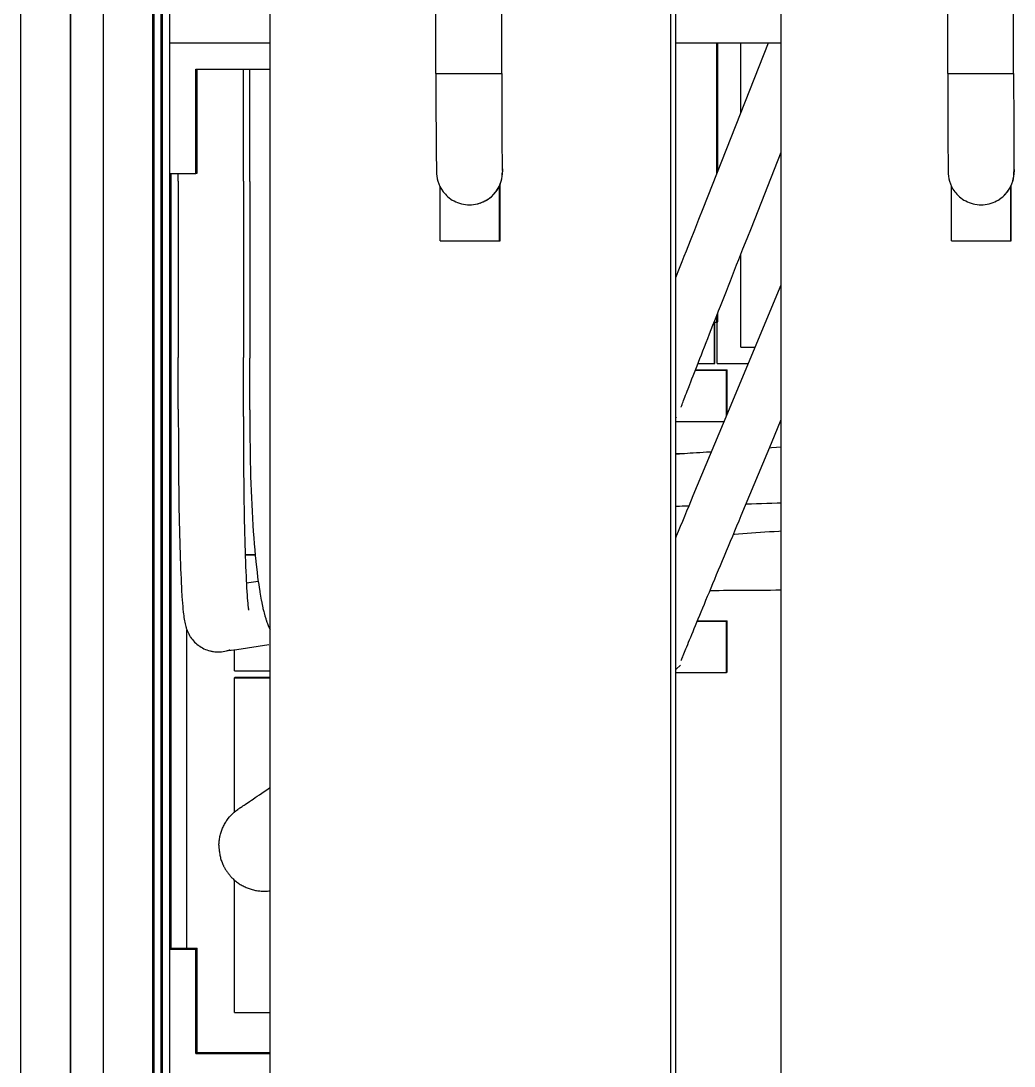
# Model space of a CAD drawing. Header units: millimetres. Extents: x -242 to 242, y -257 to 254.
# Drawn here: x -218.4 to -65.6, y -170.3 to -9.6 of the extents above; entities that cross this region are included whole.
import ezdxf

# ---------------------------------------------------------------- set-up
doc = ezdxf.new("R2010")
doc.units = ezdxf.units.MM
doc.layers.add('VISIBLE', color=7, linetype='Continuous')

msp = doc.modelspace()

# ---------------------------------------------------------------- linework, layer by layer
at = {"layer": 'VISIBLE'}
for p, q in [((-218.37, -241.23), (-218.37, 241.23)), ((-198.06, -241.23), (-198.06, 241.23)), ((-210.76, -239.7), (-210.76, 239.7)), ((-205.68, -239.7), (-205.68, 239.7)), ((-210.69, -233.54), (-210.69, 233.54)), ((-197.98, -233.52), (-197.98, 233.52)), ((-197.93, -233.52), (-197.93, 233.52)), ((-197.86, -233.37), (-197.86, 233.37)), ((-196.82, -232.14), (-196.82, 122.14)), ((-196.74, -232.05), (-196.74, 122.08)), ((-196.69, -232), (-196.69, 122.05)), ((-196.62, -231.91), (-196.62, 122)), ((-180.04, -186.91), (-180.04, 121.24)), ((-118.41, -186.91), (-118.41, 121.24)), ((-101.44, -186.91), (-101.44, 121.24)), ((-117.67, -192.77), (-117.67, 120.48)), ((-195.48, -230.86), (-195.48, 31.1)), ((-154.55, -17.71), (-154.55, 27.83)), ((-144.43, -17.71), (-144.43, 27.83)), ((-75.81, -17.71), (-75.81, 27.83)), ((-65.69, -17.71), (-65.69, 27.83)), ((-195.48, -13.03), (-180.04, -13.03)), ((-117.67, -13.03), (-101.44, -13.03)), ((-113.45, -38.48), (-103.4, -13.03)), ((-111.36, -33.19), (-111.36, -13.03)), ((-111.19, -32.76), (-111.19, -13.03)), ((-107.65, -23.8), (-107.65, -13.03)), ((-191.47, -33.08), (-191.47, -17.04)), ((-191.47, -17.04), (-180.04, -17.04)), ((-191.28, -33.05), (-191.28, -17.04)), ((-184.16, -34.29), (-184.16, -17.04)), ((-183.16, -34.34), (-183.16, -17.04)), ((-154.55, -17.71), (-154.55, -18.44)), ((-154.55, -17.71), (-154.54, -17.71)), ((-154.55, -18.44), (-154.55, -19.18)), ((-154.55, -19.18), (-154.55, -19.91)), ((-154.54, -17.71), (-154.51, -17.71)), ((-154.51, -17.71), (-154.45, -17.71)), ((-154.45, -17.71), (-154.36, -17.71)), ((-154.36, -17.71), (-154.23, -17.71)), ((-154.23, -17.71), (-154.06, -17.71)), ((-154.06, -17.71), (-153.84, -17.71)), ((-153.84, -17.71), (-153.56, -17.71)), ((-153.56, -17.71), (-153.23, -17.72)), ((-153.23, -17.72), (-152.85, -17.72)), ((-152.85, -17.72), (-152.4, -17.72)), ((-152.4, -17.72), (-151.91, -17.72)), ((-151.91, -17.72), (-151.36, -17.72)), ((-151.36, -17.72), (-150.77, -17.72)), ((-150.77, -17.72), (-150.16, -17.72)), ((-150.16, -17.72), (-149.53, -17.72)), ((-149.53, -17.72), (-148.9, -17.72)), ((-148.9, -17.72), (-148.28, -17.72)), ((-148.28, -17.72), (-147.69, -17.72)), ((-147.69, -17.72), (-147.14, -17.72)), ((-147.14, -17.72), (-146.64, -17.72)), ((-146.64, -17.72), (-146.19, -17.72)), ((-146.19, -17.72), (-145.8, -17.72)), ((-145.8, -17.72), (-145.46, -17.71)), ((-145.46, -17.71), (-145.19, -17.71)), ((-145.19, -17.71), (-144.96, -17.71)), ((-144.96, -17.71), (-144.78, -17.71)), ((-144.78, -17.71), (-144.64, -17.71)), ((-144.64, -17.71), (-144.54, -17.71)), ((-144.54, -17.71), (-144.48, -17.71)), ((-144.48, -17.71), (-144.44, -17.71)), ((-144.44, -17.71), (-144.43, -17.71)), ((-144.43, -17.71), (-144.43, -18.44)), ((-144.43, -18.44), (-144.43, -19.18)), ((-144.43, -19.18), (-144.43, -19.91)), ((-75.81, -17.71), (-75.81, -18.44)), ((-75.81, -17.71), (-75.8, -17.71)), ((-75.81, -18.44), (-75.81, -19.18)), ((-75.81, -19.18), (-75.81, -19.91)), ((-75.8, -17.71), (-75.77, -17.71)), ((-75.77, -17.71), (-75.7, -17.71)), ((-75.7, -17.71), (-75.61, -17.71)), ((-75.61, -17.71), (-75.48, -17.71)), ((-75.48, -17.71), (-75.3, -17.71)), ((-75.3, -17.71), (-75.08, -17.71)), ((-75.08, -17.71), (-74.81, -17.71)), ((-74.81, -17.71), (-74.48, -17.72)), ((-74.48, -17.72), (-74.09, -17.72)), ((-74.09, -17.72), (-73.64, -17.72)), ((-73.64, -17.72), (-73.15, -17.72)), ((-73.15, -17.72), (-72.6, -17.72)), ((-72.6, -17.72), (-72.01, -17.72)), ((-72.01, -17.72), (-71.4, -17.72)), ((-71.4, -17.72), (-70.77, -17.72)), ((-70.77, -17.72), (-70.14, -17.72)), ((-70.14, -17.72), (-69.52, -17.72)), ((-69.52, -17.72), (-68.93, -17.72)), ((-68.93, -17.72), (-68.38, -17.72)), ((-68.38, -17.72), (-67.88, -17.72)), ((-67.88, -17.72), (-67.43, -17.72)), ((-67.43, -17.72), (-67.04, -17.72)), ((-67.04, -17.72), (-66.71, -17.71)), ((-66.71, -17.71), (-66.43, -17.71)), ((-66.43, -17.71), (-66.21, -17.71)), ((-66.21, -17.71), (-66.03, -17.71)), ((-66.03, -17.71), (-65.89, -17.71)), ((-65.89, -17.71), (-65.8, -17.71)), ((-65.8, -17.71), (-65.73, -17.71)), ((-65.73, -17.71), (-65.7, -17.71)), ((-65.7, -17.71), (-65.69, -17.71)), ((-65.69, -17.71), (-65.69, -18.44)), ((-65.69, -18.44), (-65.69, -19.18)), ((-65.69, -19.18), (-65.69, -19.91)), ((-154.55, -19.91), (-154.55, -20.65)), ((-154.55, -20.65), (-154.55, -21.38)), ((-144.43, -19.91), (-144.43, -20.65)), ((-144.43, -20.65), (-144.43, -21.38)), ((-75.81, -19.91), (-75.81, -20.65)), ((-75.81, -20.65), (-75.81, -21.38)), ((-65.69, -19.91), (-65.69, -20.65)), ((-65.69, -20.65), (-65.69, -21.38)), ((-154.55, -21.38), (-154.55, -22.1)), ((-154.55, -22.1), (-154.54, -22.82)), ((-144.43, -21.38), (-144.43, -22.1)), ((-144.43, -22.1), (-144.42, -22.82)), ((-75.81, -21.38), (-75.81, -22.1)), ((-75.81, -22.1), (-75.8, -22.82)), ((-65.69, -21.38), (-65.68, -22.1)), ((-65.68, -22.1), (-65.68, -22.82)), ((-154.54, -22.82), (-154.54, -23.52)), ((-154.54, -23.52), (-154.54, -24.21)), ((-144.42, -22.82), (-144.42, -23.52)), ((-144.42, -23.52), (-144.42, -24.21)), ((-75.8, -22.82), (-75.8, -23.52)), ((-75.8, -23.52), (-75.8, -24.21)), ((-65.68, -22.82), (-65.68, -23.52)), ((-65.68, -23.52), (-65.68, -24.21)), ((-154.54, -24.21), (-154.54, -24.88)), ((-154.54, -24.88), (-154.53, -25.54)), ((-154.53, -25.54), (-154.53, -26.17)), ((-144.42, -24.21), (-144.42, -24.88)), ((-144.42, -24.88), (-144.41, -25.54)), ((-144.41, -25.54), (-144.41, -26.17)), ((-75.8, -24.21), (-75.8, -24.88)), ((-75.8, -24.88), (-75.8, -25.54)), ((-75.8, -25.54), (-75.8, -26.17)), ((-65.68, -24.21), (-65.68, -24.88)), ((-65.68, -24.88), (-65.68, -25.54)), ((-65.68, -25.54), (-65.68, -26.17)), ((-154.53, -26.17), (-154.53, -26.78)), ((-154.53, -26.78), (-154.52, -27.36)), ((-144.41, -26.17), (-144.41, -26.78)), ((-144.41, -26.78), (-144.41, -27.36)), ((-75.8, -26.17), (-75.8, -26.78)), ((-75.8, -26.78), (-75.8, -27.36)), ((-65.68, -26.17), (-65.68, -26.78)), ((-65.68, -26.78), (-65.68, -27.36)), ((-154.52, -27.36), (-154.52, -27.91)), ((-154.52, -27.91), (-154.52, -28.44)), ((-154.52, -28.44), (-154.51, -28.94)), ((-144.41, -27.36), (-144.4, -27.91)), ((-144.4, -27.91), (-144.4, -28.44)), ((-144.4, -28.44), (-144.39, -28.94)), ((-75.8, -27.36), (-75.79, -27.91)), ((-75.79, -27.91), (-75.79, -28.44)), ((-75.79, -28.44), (-75.79, -28.94)), ((-65.68, -27.36), (-65.67, -27.91)), ((-65.67, -27.91), (-65.67, -28.44)), ((-65.67, -28.44), (-65.67, -28.94)), ((-154.51, -28.94), (-154.51, -29.42)), ((-154.51, -29.42), (-154.5, -29.88)), ((-154.5, -29.88), (-154.5, -30.31)), ((-154.5, -30.31), (-154.49, -30.71)), ((-144.39, -28.94), (-144.39, -29.42)), ((-144.39, -29.42), (-144.39, -29.88)), ((-144.39, -29.88), (-144.38, -30.31)), ((-144.38, -30.31), (-144.38, -30.71)), ((-106.03, -41.44), (-101.44, -29.82)), ((-75.79, -28.94), (-75.79, -29.42)), ((-75.79, -29.42), (-75.79, -29.88)), ((-75.79, -29.88), (-75.78, -30.31)), ((-75.78, -30.31), (-75.78, -30.71)), ((-65.67, -28.94), (-65.67, -29.42)), ((-65.67, -29.42), (-65.67, -29.88)), ((-65.67, -29.88), (-65.66, -30.31)), ((-65.66, -30.31), (-65.66, -30.71)), ((-154.49, -30.71), (-154.49, -31.08)), ((-154.49, -31.08), (-154.48, -31.42)), ((-154.48, -31.42), (-154.48, -31.72)), ((-154.48, -31.72), (-154.47, -31.99)), ((-154.47, -31.99), (-154.47, -32.23)), ((-144.38, -30.71), (-144.37, -31.08)), ((-144.37, -31.08), (-144.37, -31.42)), ((-144.37, -31.42), (-144.36, -31.72)), ((-144.36, -31.72), (-144.36, -31.99)), ((-144.36, -31.99), (-144.35, -32.23)), ((-144.36, -32.03), (-144.33, -32.19)), ((-75.78, -30.71), (-75.78, -31.08)), ((-75.78, -31.08), (-75.78, -31.42)), ((-75.78, -31.42), (-75.77, -31.72)), ((-75.77, -31.72), (-75.77, -31.99)), ((-75.77, -31.99), (-75.77, -32.23)), ((-65.66, -30.71), (-65.66, -31.08)), ((-65.66, -31.08), (-65.66, -31.42)), ((-65.66, -31.42), (-65.66, -31.72)), ((-65.66, -31.72), (-65.65, -31.99)), ((-65.65, -31.99), (-65.65, -32.23)), ((-195.48, -33.08), (-191.47, -33.08)), ((-195.41, -152.32), (-195.41, -33.08)), ((-195.36, -152.28), (-195.36, -33.08)), ((-195.28, -152.22), (-195.28, -33.08)), ((-194.17, -34.29), (-194.17, -33.08)), ((-191.47, -33.08), (-191.28, -33.05)), ((-154.47, -32.23), (-154.46, -32.43)), ((-154.46, -32.43), (-154.45, -32.74)), ((-154.45, -32.74), (-154.45, -32.82)), ((-154.45, -32.82), (-154.45, -32.9)), ((-154.45, -32.9), (-154.44, -32.97)), ((-154.44, -32.97), (-154.44, -33.03)), ((-154.44, -33.03), (-154.44, -33.08)), ((-154.44, -33.08), (-154.44, -33.12)), ((-154.44, -33.12), (-154.43, -33.15)), ((-154.43, -33.15), (-154.4, -33.5)), ((-154.4, -33.5), (-154.4, -33.52)), ((-154.4, -33.52), (-154.33, -33.89)), ((-144.43, -33.9), (-144.37, -33.54)), ((-144.39, -33.9), (-144.33, -33.53)), ((-144.37, -33.54), (-144.33, -33.2)), ((-144.35, -32.23), (-144.35, -32.43)), ((-144.35, -32.31), (-144.35, -32.39)), ((-144.35, -32.38), (-144.33, -32.54)), ((-144.35, -32.39), (-144.34, -32.47)), ((-144.35, -32.43), (-144.35, -32.43)), ((-144.34, -32.47), (-144.34, -32.47)), ((-144.33, -32.19), (-144.29, -32.53)), ((-144.33, -32.54), (-144.32, -32.87)), ((-144.33, -33.2), (-144.32, -32.87)), ((-144.33, -33.53), (-144.29, -33.19)), ((-144.29, -32.53), (-144.28, -32.86)), ((-144.29, -33.19), (-144.28, -32.86)), ((-75.77, -32.23), (-75.76, -32.43)), ((-75.76, -32.43), (-75.76, -32.59)), ((-75.76, -32.59), (-75.76, -32.71)), ((-75.76, -32.71), (-75.75, -33.08)), ((-75.75, -33.08), (-75.75, -33.12)), ((-75.75, -33.12), (-75.74, -33.15)), ((-75.74, -33.15), (-75.74, -33.18)), ((-75.74, -33.18), (-75.71, -33.52)), ((-75.71, -33.52), (-75.71, -33.54)), ((-75.71, -33.54), (-75.65, -33.9)), ((-65.74, -33.9), (-65.68, -33.54)), ((-65.73, -33.9), (-65.67, -33.53)), ((-65.68, -33.54), (-65.65, -33.2)), ((-65.67, -33.53), (-65.63, -33.19)), ((-65.65, -32.23), (-65.65, -32.43)), ((-65.65, -32.34), (-65.63, -32.53)), ((-65.65, -32.43), (-65.65, -32.59)), ((-65.65, -32.56), (-65.64, -32.87)), ((-65.65, -32.59), (-65.64, -32.71)), ((-65.65, -33.2), (-65.64, -32.87)), ((-65.64, -32.71), (-65.64, -32.8)), ((-65.64, -32.8), (-65.64, -32.8)), ((-65.63, -32.53), (-65.62, -32.86)), ((-65.63, -33.19), (-65.62, -32.86)), ((-194.17, -34.29), (-194.17, -52.37)), ((-184.16, -34.29), (-184.16, -52.37)), ((-183.16, -34.34), (-183.16, -52.45)), ((-154.33, -33.89), (-154.33, -33.9)), ((-154.33, -33.9), (-154.24, -34.28)), ((-154.24, -34.28), (-154.1, -34.68)), ((-154.1, -34.68), (-153.93, -35.08)), ((-153.93, -35.08), (-153.7, -35.49)), ((-153.89, -43.48), (-153.89, -35.15)), ((-145.06, -35.5), (-144.83, -35.09)), ((-145.02, -35.49), (-144.8, -35.08)), ((-144.83, -35.09), (-144.66, -34.68)), ((-144.8, -35.08), (-144.62, -34.67)), ((-144.79, -43.48), (-144.79, -35.06)), ((-144.68, -43.44), (-144.68, -34.81)), ((-144.66, -34.68), (-144.52, -34.29)), ((-144.62, -34.67), (-144.49, -34.28)), ((-144.52, -34.29), (-144.43, -33.9)), ((-144.49, -34.28), (-144.39, -33.9)), ((-75.65, -33.9), (-75.55, -34.28)), ((-75.55, -34.28), (-75.42, -34.68)), ((-75.42, -34.68), (-75.42, -34.68)), ((-75.42, -34.68), (-75.24, -35.09)), ((-75.24, -35.09), (-75.02, -35.5)), ((-75.23, -43.48), (-75.23, -35.11)), ((-66.37, -35.5), (-66.15, -35.09)), ((-66.36, -35.49), (-66.13, -35.08)), ((-66.15, -35.09), (-65.97, -34.68)), ((-66.13, -35.08), (-65.96, -34.67)), ((-66.13, -43.48), (-66.13, -35.06)), ((-66.08, -43.44), (-66.08, -34.95)), ((-65.97, -34.68), (-65.84, -34.29)), ((-65.96, -34.67), (-65.82, -34.28)), ((-65.84, -34.29), (-65.74, -33.9)), ((-65.82, -34.28), (-65.73, -33.9)), ((-153.7, -35.49), (-153.43, -35.9)), ((-153.43, -35.9), (-153.42, -35.9)), ((-153.42, -35.9), (-153.27, -36.1)), ((-153.27, -36.1), (-153.09, -36.3)), ((-153.09, -36.3), (-152.91, -36.49)), ((-153.09, -36.3), (-153.09, -36.3)), ((-152.91, -36.49), (-152.7, -36.68)), ((-152.7, -36.68), (-152.7, -36.68)), ((-152.7, -36.68), (-152.49, -36.85)), ((-152.7, -36.68), (-152.7, -36.68)), ((-152.49, -36.85), (-152.26, -37.03)), ((-146.5, -37.03), (-146.27, -36.85)), ((-146.46, -37.02), (-146.02, -36.67)), ((-146.27, -36.85), (-146.05, -36.68)), ((-146.05, -36.68), (-145.85, -36.49)), ((-146.05, -36.68), (-146.05, -36.68)), ((-146.05, -36.68), (-146.05, -36.68)), ((-146.02, -36.67), (-145.63, -36.29)), ((-145.85, -36.49), (-145.66, -36.3)), ((-145.66, -36.3), (-145.49, -36.1)), ((-145.66, -36.3), (-145.66, -36.3)), ((-145.66, -36.3), (-145.66, -36.3)), ((-145.63, -36.29), (-145.3, -35.89)), ((-145.49, -36.1), (-145.33, -35.9)), ((-145.33, -35.9), (-145.06, -35.5)), ((-145.33, -35.9), (-145.33, -35.9)), ((-145.3, -35.89), (-145.02, -35.49)), ((-75.02, -35.5), (-74.74, -35.9)), ((-74.74, -35.9), (-74.58, -36.1)), ((-74.74, -35.9), (-74.74, -35.9)), ((-74.58, -36.1), (-74.41, -36.3)), ((-74.41, -36.3), (-74.41, -36.3)), ((-74.41, -36.3), (-74.22, -36.49)), ((-74.41, -36.3), (-74.41, -36.3)), ((-74.22, -36.49), (-74.02, -36.68)), ((-74.02, -36.68), (-74.02, -36.68)), ((-74.02, -36.68), (-73.8, -36.85)), ((-74.02, -36.68), (-74.02, -36.68)), ((-73.8, -36.85), (-73.57, -37.03)), ((-67.81, -37.03), (-67.59, -36.85)), ((-67.8, -37.02), (-67.35, -36.67)), ((-67.59, -36.85), (-67.37, -36.68)), ((-67.37, -36.68), (-67.17, -36.49)), ((-67.37, -36.68), (-67.37, -36.68)), ((-67.37, -36.68), (-67.37, -36.68)), ((-67.35, -36.67), (-66.96, -36.29)), ((-67.17, -36.49), (-66.98, -36.3)), ((-66.98, -36.3), (-66.81, -36.1)), ((-66.98, -36.3), (-66.98, -36.3)), ((-66.98, -36.3), (-66.98, -36.3)), ((-66.96, -36.29), (-66.63, -35.89)), ((-66.81, -36.1), (-66.65, -35.9)), ((-66.65, -35.9), (-66.37, -35.5)), ((-66.65, -35.9), (-66.65, -35.9)), ((-66.63, -35.89), (-66.36, -35.49)), ((-152.26, -37.03), (-152.26, -37.03)), ((-152.26, -37.03), (-152.02, -37.18)), ((-152.26, -37.03), (-152.26, -37.03)), ((-152.02, -37.18), (-151.76, -37.33)), ((-151.76, -37.33), (-151.76, -37.33)), ((-151.76, -37.33), (-151.49, -37.46)), ((-151.76, -37.33), (-151.76, -37.33)), ((-151.49, -37.46), (-151.21, -37.58)), ((-151.21, -37.58), (-151.21, -37.58)), ((-151.21, -37.58), (-150.92, -37.68)), ((-151.21, -37.58), (-151.21, -37.58)), ((-150.92, -37.68), (-150.62, -37.77)), ((-150.62, -37.77), (-150.62, -37.77)), ((-150.62, -37.77), (-150.32, -37.83)), ((-150.62, -37.77), (-150.62, -37.77)), ((-150.32, -37.83), (-150.01, -37.89)), ((-150.01, -37.89), (-150.01, -37.89)), ((-150.01, -37.89), (-149.7, -37.91)), ((-150.01, -37.89), (-150.01, -37.89)), ((-149.7, -37.91), (-149.38, -37.93)), ((-149.38, -37.93), (-149.07, -37.91)), ((-149.38, -37.93), (-149.38, -37.93)), ((-149.38, -37.93), (-149.38, -37.93)), ((-149.07, -37.91), (-148.75, -37.89)), ((-148.75, -37.89), (-148.44, -37.83)), ((-148.75, -37.89), (-148.75, -37.89)), ((-148.75, -37.89), (-148.75, -37.89)), ((-148.44, -37.83), (-148.13, -37.77)), ((-148.13, -37.77), (-147.84, -37.68)), ((-148.13, -37.77), (-148.1, -37.76)), ((-148.13, -37.77), (-148.13, -37.77)), ((-148.13, -37.77), (-148.13, -37.77)), ((-148.1, -37.76), (-147.93, -37.71)), ((-147.84, -37.68), (-147.55, -37.58)), ((-147.74, -37.65), (-147.51, -37.57)), ((-147.55, -37.58), (-147.27, -37.46)), ((-147.55, -37.58), (-147.55, -37.58)), ((-147.55, -37.58), (-147.55, -37.58)), ((-147.51, -37.57), (-146.96, -37.32)), ((-147.27, -37.46), (-147, -37.33)), ((-147, -37.33), (-146.75, -37.18)), ((-147, -37.33), (-147, -37.33)), ((-147, -37.33), (-147, -37.33)), ((-146.96, -37.32), (-146.46, -37.02)), ((-146.75, -37.18), (-146.5, -37.03)), ((-146.5, -37.03), (-146.5, -37.03)), ((-146.5, -37.03), (-146.5, -37.03)), ((-114.09, -40.12), (-113.45, -38.48)), ((-73.57, -37.03), (-73.57, -37.03)), ((-73.57, -37.03), (-73.33, -37.18)), ((-73.57, -37.03), (-73.57, -37.03)), ((-73.33, -37.18), (-73.07, -37.33)), ((-73.07, -37.33), (-73.07, -37.33)), ((-73.07, -37.33), (-72.81, -37.46)), ((-73.07, -37.33), (-73.07, -37.33)), ((-72.81, -37.46), (-72.53, -37.58)), ((-72.53, -37.58), (-72.53, -37.58)), ((-72.53, -37.58), (-72.24, -37.68)), ((-72.53, -37.58), (-72.53, -37.58)), ((-72.24, -37.68), (-71.94, -37.77)), ((-71.94, -37.77), (-71.94, -37.77)), ((-71.94, -37.77), (-71.64, -37.83)), ((-71.94, -37.77), (-71.94, -37.77)), ((-71.64, -37.83), (-71.32, -37.89)), ((-71.32, -37.89), (-71.32, -37.89)), ((-71.32, -37.89), (-71.01, -37.91)), ((-71.32, -37.89), (-71.32, -37.89)), ((-71.01, -37.91), (-70.69, -37.93)), ((-70.69, -37.93), (-70.38, -37.91)), ((-70.69, -37.93), (-70.69, -37.93)), ((-70.69, -37.93), (-70.69, -37.93)), ((-70.38, -37.91), (-70.06, -37.89)), ((-70.06, -37.89), (-69.76, -37.83)), ((-70.06, -37.89), (-70.06, -37.89)), ((-70.06, -37.89), (-70.06, -37.89)), ((-69.76, -37.83), (-69.45, -37.77)), ((-69.45, -37.77), (-69.15, -37.68)), ((-69.45, -37.77), (-69.45, -37.77)), ((-69.45, -37.77), (-69.45, -37.77)), ((-69.15, -37.68), (-68.86, -37.58)), ((-68.86, -37.58), (-68.58, -37.46)), ((-68.86, -37.58), (-68.86, -37.58)), ((-68.86, -37.58), (-68.86, -37.58)), ((-68.58, -37.46), (-68.31, -37.33)), ((-68.31, -37.33), (-68.06, -37.18)), ((-68.31, -37.33), (-68.3, -37.32)), ((-68.31, -37.33), (-68.31, -37.33)), ((-68.31, -37.33), (-68.31, -37.33)), ((-68.3, -37.32), (-68.24, -37.29)), ((-68.06, -37.18), (-67.81, -37.03)), ((-67.88, -37.07), (-67.8, -37.02)), ((-67.81, -37.03), (-67.81, -37.03)), ((-67.81, -37.03), (-67.81, -37.03)), ((-114.74, -41.75), (-114.09, -40.12)), ((-115.38, -43.38), (-114.74, -41.75)), ((-106.68, -43.08), (-106.03, -41.44)), ((-116.02, -45.01), (-115.38, -43.38)), ((-107.32, -44.71), (-106.68, -43.08)), ((-153.89, -43.48), (-144.79, -43.48)), ((-144.79, -43.48), (-144.68, -43.44)), ((-107.65, -45.53), (-107.32, -44.71)), ((-75.23, -43.48), (-66.13, -43.48)), ((-66.13, -43.48), (-66.08, -43.44)), ((-116.66, -46.61), (-116.34, -45.81)), ((-116.34, -45.81), (-116.02, -45.01)), ((-108.29, -47.16), (-107.97, -46.35)), ((-107.97, -46.35), (-107.65, -45.53)), ((-107.65, -59.8), (-107.65, -45.54)), ((-117.58, -48.97), (-117.28, -48.19)), ((-117.28, -48.19), (-116.97, -47.41)), ((-116.97, -47.41), (-116.66, -46.61)), ((-108.93, -48.78), (-108.61, -47.98)), ((-108.61, -47.98), (-108.29, -47.16)), ((-117.67, -49.18), (-117.58, -48.97)), ((-109.56, -50.38), (-109.25, -49.59)), ((-109.25, -49.59), (-108.93, -48.78)), ((-110.31, -71.47), (-101.44, -50.23)), ((-110.18, -51.95), (-109.87, -51.17)), ((-109.87, -51.17), (-109.56, -50.38)), ((-194.17, -52.37), (-194.17, -61.41)), ((-184.16, -52.37), (-184.16, -61.41)), ((-183.16, -52.45), (-183.16, -61.51)), ((-110.78, -53.48), (-110.48, -52.72)), ((-110.48, -52.72), (-110.18, -51.95)), ((-111.36, -54.96), (-111.07, -54.22)), ((-111.19, -55.89), (-111.19, -54.51)), ((-111.07, -54.22), (-110.78, -53.48)), ((-111.93, -56.4), (-111.65, -55.68)), ((-111.76, -55.98), (-111.36, -55.98)), ((-111.68, -62.32), (-111.68, -55.98)), ((-111.65, -55.68), (-111.36, -54.96)), ((-111.65, -62.3), (-111.65, -55.98)), ((-111.36, -55.98), (-111.36, -54.94)), ((-111.36, -55.98), (-111.19, -55.89)), ((-111.28, -62.32), (-111.28, -55.94)), ((-112.73, -58.45), (-112.47, -57.78)), ((-112.47, -57.78), (-112.2, -57.09)), ((-112.2, -57.09), (-111.93, -56.4)), ((-113.24, -59.74), (-112.99, -59.1)), ((-112.99, -59.1), (-112.73, -58.45)), ((-113.95, -61.55), (-113.72, -60.96)), ((-113.72, -60.96), (-113.48, -60.36)), ((-113.48, -60.36), (-113.24, -59.74)), ((-107.65, -59.8), (-105.43, -59.8)), ((-194.17, -65.93), (-194.17, -61.41)), ((-184.16, -65.93), (-184.16, -61.41)), ((-183.16, -66.04), (-183.16, -61.51)), ((-114.39, -62.67), (-114.17, -62.12)), ((-114.25, -62.32), (-111.68, -62.32)), ((-114.17, -62.12), (-113.95, -61.55)), ((-111.68, -62.32), (-111.65, -62.3)), ((-111.28, -62.32), (-106.48, -62.32)), ((-115.17, -64.68), (-114.99, -64.21)), ((-114.99, -64.21), (-114.79, -63.71)), ((-114.79, -63.71), (-114.59, -63.2)), ((-114.64, -63.33), (-109.83, -63.33)), ((-114.63, -63.29), (-109.77, -63.29)), ((-114.59, -63.2), (-114.39, -62.67)), ((-109.83, -63.33), (-109.77, -63.29)), ((-109.83, -70.34), (-109.83, -63.33)), ((-109.77, -70.19), (-109.77, -63.29)), ((-115.75, -66.19), (-115.61, -65.83)), ((-115.67, -65.96), (-115.51, -65.56)), ((-115.51, -65.56), (-115.34, -65.13)), ((-115.34, -65.13), (-115.17, -64.68)), ((-194.17, -68.19), (-194.17, -65.93)), ((-184.16, -68.19), (-184.16, -65.93)), ((-183.16, -68.3), (-183.16, -66.04)), ((-116.26, -67.49), (-116.14, -67.2)), ((-116.14, -67.2), (-116.02, -66.89)), ((-116.02, -66.89), (-115.89, -66.55)), ((-115.89, -66.55), (-115.75, -66.19)), ((-115.67, -65.96), (-115.67, -65.96)), ((-194.17, -69.33), (-194.17, -68.19)), ((-184.16, -70.45), (-184.16, -68.19)), ((-183.16, -69.44), (-183.16, -68.3)), ((-116.84, -69.04), (-116.81, -68.97)), ((-116.84, -69.04), (-116.84, -69.04)), ((-116.81, -68.97), (-116.78, -68.87)), ((-116.78, -68.87), (-116.73, -68.75)), ((-116.73, -68.75), (-116.68, -68.6)), ((-116.68, -68.6), (-116.61, -68.43)), ((-116.61, -68.43), (-116.54, -68.23)), ((-116.54, -68.23), (-116.45, -68.01)), ((-116.45, -68.01), (-116.36, -67.76)), ((-116.36, -67.76), (-116.26, -67.49)), ((-194.17, -69.33), (-194.17, -70.46)), ((-194.17, -70.46), (-194.17, -71.59)), ((-184.16, -70.45), (-184.16, -71.57)), ((-183.16, -69.44), (-183.16, -70.58)), ((-183.16, -70.58), (-183.16, -71.72)), ((-117.67, -70.66), (-117.54, -70.58)), ((-194.17, -71.59), (-194.16, -72.73)), ((-184.16, -71.57), (-184.15, -72.7)), ((-183.16, -71.72), (-183.15, -72.86)), ((-117.67, -71.24), (-110.21, -71.24)), ((-112.96, -77.84), (-110.31, -71.47)), ((-102.94, -74.55), (-101.44, -70.95)), ((-194.16, -72.73), (-194.16, -73.86)), ((-194.16, -73.86), (-194.16, -74.99)), ((-184.15, -72.7), (-184.15, -73.82)), ((-184.15, -73.82), (-184.15, -74.94)), ((-183.15, -72.86), (-183.14, -74.01)), ((-194.16, -74.99), (-194.15, -76.12)), ((-184.15, -74.94), (-184.14, -76.05)), ((-183.14, -74.01), (-183.13, -75.15)), ((-183.13, -75.15), (-183.12, -76.29)), ((-105.6, -80.92), (-102.94, -74.55)), ((-103.23, -75.26), (-102.93, -75.24)), ((-102.93, -75.24), (-102.16, -75.19)), ((-102.16, -75.19), (-101.44, -75.14)), ((-194.15, -76.12), (-194.15, -77.24)), ((-184.14, -76.05), (-184.14, -77.16)), ((-183.12, -76.29), (-183.1, -77.42)), ((-117.67, -76.15), (-116.56, -76.15)), ((-117.67, -76.19), (-117.28, -76.19)), ((-117.67, -76.21), (-117.44, -76.2)), ((-117.44, -76.2), (-117.08, -76.18)), ((-117.08, -76.18), (-116.7, -76.15)), ((-116.7, -76.15), (-116.29, -76.13)), ((-116.29, -76.13), (-115.87, -76.1)), ((-115.87, -76.1), (-115.42, -76.07)), ((-115.42, -76.07), (-114.96, -76.04)), ((-114.96, -76.04), (-114.47, -76.01)), ((-114.47, -76.01), (-113.97, -75.98)), ((-113.97, -75.98), (-113.45, -75.94)), ((-113.45, -75.94), (-112.91, -75.91)), ((-112.91, -75.91), (-112.35, -75.87)), ((-112.35, -75.87), (-112.13, -75.86)), ((-194.15, -77.24), (-194.14, -77.8)), ((-194.14, -77.8), (-194.14, -78.36)), ((-194.14, -78.36), (-194.13, -78.91)), ((-184.14, -77.16), (-184.13, -78.26)), ((-184.13, -78.26), (-184.12, -79.34)), ((-183.1, -77.42), (-183.07, -78.55)), ((-183.07, -78.55), (-183.04, -79.67)), ((-113.63, -79.43), (-112.96, -77.84)), ((-194.13, -78.91), (-194.13, -79.47)), ((-194.13, -79.47), (-194.12, -80.56)), ((-184.12, -79.34), (-184.11, -80.42)), ((-183.04, -79.67), (-183.01, -80.78)), ((-114.29, -81.03), (-113.63, -79.43)), ((-194.12, -80.56), (-194.1, -81.64)), ((-194.1, -81.64), (-194.09, -82.71)), ((-184.11, -80.42), (-184.1, -81.49)), ((-184.1, -81.49), (-184.08, -82.54)), ((-183.01, -80.78), (-182.97, -81.87)), ((-182.97, -81.87), (-182.92, -82.95)), ((-114.96, -82.62), (-114.29, -81.03)), ((-106.26, -82.51), (-105.6, -80.92)), ((-194.09, -82.71), (-194.07, -83.76)), ((-184.08, -82.54), (-184.07, -83.57)), ((-182.92, -82.95), (-182.88, -84.01)), ((-115.62, -84.2), (-114.96, -82.62)), ((-106.93, -84.1), (-106.26, -82.51)), ((-194.07, -83.76), (-194.06, -84.8)), ((-194.06, -84.8), (-194.04, -85.81)), ((-184.07, -83.57), (-184.05, -84.59)), ((-184.05, -84.59), (-184.03, -85.59)), ((-182.88, -84.01), (-182.82, -85.06)), ((-182.82, -85.06), (-182.77, -86.08)), ((-117.67, -84.24), (-117.43, -84.24)), ((-117.43, -84.24), (-117.07, -84.23)), ((-117.07, -84.23), (-116.68, -84.22)), ((-116.68, -84.22), (-116.27, -84.21)), ((-116.27, -84.21), (-115.83, -84.19)), ((-116.27, -85.77), (-115.95, -84.99)), ((-115.95, -84.99), (-115.62, -84.2)), ((-115.83, -84.19), (-115.61, -84.19)), ((-107.59, -85.69), (-106.93, -84.1)), ((-106.85, -83.91), (-106.76, -83.91)), ((-106.76, -83.91), (-106.01, -83.88)), ((-106.01, -83.88), (-105.24, -83.86)), ((-105.24, -83.86), (-104.46, -83.83)), ((-104.46, -83.83), (-103.67, -83.81)), ((-103.67, -83.81), (-102.87, -83.78)), ((-102.87, -83.78), (-102.05, -83.75)), ((-102.05, -83.75), (-101.44, -83.73)), ((-194.04, -85.81), (-194.02, -86.81)), ((-184.03, -85.59), (-184.01, -86.57)), ((-184.01, -86.57), (-183.99, -87.53)), ((-182.77, -86.08), (-182.76, -86.14)), ((-182.76, -86.14), (-182.7, -87.15)), ((-116.91, -87.31), (-116.59, -86.54)), ((-116.59, -86.54), (-116.27, -85.77)), ((-108.25, -87.27), (-107.92, -86.48)), ((-107.92, -86.48), (-107.59, -85.69)), ((-194.02, -86.81), (-194, -87.78)), ((-194, -87.78), (-193.97, -88.73)), ((-183.99, -87.53), (-183.97, -88.47)), ((-182.7, -87.15), (-182.64, -88.14)), ((-182.64, -88.14), (-182.57, -89.1)), ((-117.54, -88.82), (-117.23, -88.07)), ((-117.23, -88.07), (-116.91, -87.31)), ((-108.9, -88.84), (-108.58, -88.06)), ((-108.58, -88.06), (-108.25, -87.27)), ((-106.69, -88.4), (-106.02, -88.35)), ((-106.02, -88.35), (-105.34, -88.31)), ((-105.34, -88.31), (-104.64, -88.26)), ((-104.64, -88.26), (-103.94, -88.21)), ((-103.94, -88.21), (-103.23, -88.16)), ((-103.23, -88.16), (-102.51, -88.12)), ((-102.51, -88.12), (-101.78, -88.07)), ((-101.78, -88.07), (-101.44, -88.04)), ((-193.97, -88.73), (-193.95, -89.66)), ((-193.95, -89.66), (-193.93, -90.56)), ((-183.97, -88.47), (-183.95, -89.38)), ((-183.95, -89.38), (-183.92, -90.27)), ((-182.57, -89.1), (-182.49, -90.04)), ((-117.67, -89.12), (-117.54, -88.82)), ((-117.67, -89), (-117.62, -89)), ((-117.67, -89.05), (-117.64, -89.05)), ((-117.67, -89.11), (-117.66, -89.11)), ((-109.55, -90.38), (-109.23, -89.62)), ((-109.23, -89.62), (-108.9, -88.84)), ((-108.78, -88.54), (-108.63, -88.53)), ((-108.63, -88.53), (-107.99, -88.49)), ((-107.99, -88.49), (-107.35, -88.44)), ((-107.35, -88.44), (-106.69, -88.4)), ((-193.93, -90.56), (-193.9, -91.44)), ((-193.9, -91.44), (-193.87, -92.28)), ((-183.92, -90.27), (-183.9, -91.13)), ((-183.9, -91.13), (-183.87, -91.96)), ((-182.49, -90.04), (-182.41, -90.95)), ((-182.41, -90.95), (-182.33, -91.84)), ((-110.17, -91.88), (-109.86, -91.14)), ((-109.86, -91.14), (-109.55, -90.38)), ((-193.87, -92.28), (-193.84, -93.1)), ((-193.84, -93.1), (-193.81, -93.89)), ((-183.88, -91.67), (-182.35, -91.67)), ((-183.88, -91.73), (-182.34, -91.73)), ((-183.87, -91.96), (-183.84, -92.76)), ((-183.84, -92.76), (-183.81, -93.54)), ((-182.33, -91.84), (-182.25, -92.69)), ((-182.25, -92.69), (-182.24, -92.78)), ((-182.24, -92.78), (-182.15, -93.61)), ((-110.78, -93.35), (-110.48, -92.62)), ((-110.48, -92.62), (-110.17, -91.88)), ((-193.81, -93.89), (-193.78, -94.64)), ((-193.78, -94.64), (-193.75, -95.36)), ((-183.81, -93.54), (-183.78, -94.28)), ((-183.78, -94.28), (-183.75, -94.99)), ((-182.15, -93.61), (-182.06, -94.4)), ((-182.06, -94.4), (-181.97, -95.17)), ((-111.66, -95.46), (-111.37, -94.77)), ((-111.37, -94.77), (-111.08, -94.06)), ((-111.08, -94.06), (-110.78, -93.35)), ((-193.75, -95.36), (-193.72, -96.05)), ((-193.72, -96.05), (-193.68, -96.71)), ((-183.75, -94.99), (-183.72, -95.67)), ((-183.72, -95.62), (-183.69, -96.21)), ((-183.72, -95.67), (-183.72, -95.67)), ((-183.7, -96.01), (-181.89, -95.77)), ((-183.69, -96.21), (-183.66, -96.82)), ((-181.97, -95.17), (-181.87, -95.9)), ((-181.87, -95.9), (-181.85, -96)), ((-181.85, -96), (-181.75, -96.7)), ((-112.22, -96.8), (-111.94, -96.14)), ((-111.94, -96.14), (-111.66, -95.46)), ((-193.68, -96.71), (-193.65, -97.32)), ((-193.65, -97.32), (-193.61, -97.91)), ((-193.61, -97.91), (-193.6, -98.12)), ((-183.66, -96.82), (-183.62, -97.39)), ((-183.62, -97.39), (-183.59, -97.92)), ((-183.59, -97.92), (-183.55, -98.42)), ((-181.75, -96.7), (-181.65, -97.36)), ((-181.65, -97.36), (-181.63, -97.46)), ((-181.63, -97.46), (-181.52, -98.09)), ((-112.75, -98.09), (-112.49, -97.45)), ((-112.49, -97.45), (-112.22, -96.8)), ((-112.38, -97.19), (-112.19, -97.19)), ((-112.19, -97.19), (-111.59, -97.19)), ((-111.59, -97.19), (-110.97, -97.19)), ((-110.97, -97.19), (-110.33, -97.18)), ((-110.33, -97.18), (-109.67, -97.18)), ((-109.67, -97.18), (-109, -97.17)), ((-109, -97.17), (-108.31, -97.17)), ((-108.31, -97.17), (-107.6, -97.17)), ((-107.6, -97.17), (-106.88, -97.16)), ((-106.88, -97.16), (-106.15, -97.16)), ((-106.15, -97.16), (-105.4, -97.15)), ((-105.4, -97.15), (-104.63, -97.15)), ((-104.63, -97.15), (-103.86, -97.14)), ((-103.86, -97.14), (-103.07, -97.14)), ((-103.07, -97.14), (-102.27, -97.13)), ((-102.27, -97.13), (-101.46, -97.12)), ((-101.46, -97.12), (-101.44, -97.12)), ((-193.6, -98.12), (-193.56, -98.67)), ((-193.56, -98.67), (-193.52, -99.18)), ((-193.52, -99.18), (-193.49, -99.65)), ((-183.56, -98.39), (-183.53, -98.77)), ((-183.55, -98.42), (-183.55, -98.42)), ((-183.53, -98.77), (-183.49, -99.19)), ((-183.49, -99.19), (-183.45, -99.57)), ((-183.46, -99.5), (-183.42, -99.79)), ((-183.45, -99.57), (-183.45, -99.57)), ((-181.52, -98.09), (-181.41, -98.69)), ((-181.41, -98.69), (-181.39, -98.79)), ((-181.39, -98.79), (-181.28, -99.35)), ((-181.28, -99.35), (-181.17, -99.86)), ((-113.51, -99.9), (-113.26, -99.31)), ((-113.26, -99.31), (-113.01, -98.71)), ((-113.01, -98.71), (-112.75, -98.09)), ((-193.49, -99.65), (-193.45, -100.08)), ((-193.45, -100.08), (-193.41, -100.48)), ((-193.41, -100.48), (-193.37, -100.83)), ((-193.37, -100.83), (-193.34, -101.06)), ((-193.34, -101.06), (-193.3, -101.37)), ((-183.42, -99.79), (-183.39, -100.09)), ((-183.4, -99.98), (-183.36, -100.22)), ((-183.39, -100.09), (-183.39, -100.09)), ((-183.38, -100.12), (-183.36, -100.2)), ((-183.37, -100.15), (-183.35, -100.25)), ((-183.36, -100.22), (-183.36, -100.22)), ((-183.35, -100.25), (-183.35, -100.25)), ((-181.17, -99.86), (-181.14, -99.97)), ((-181.14, -99.97), (-181.03, -100.45)), ((-181.03, -100.45), (-180.97, -100.67)), ((-180.97, -100.67), (-180.85, -101.11)), ((-180.85, -101.11), (-180.72, -101.51)), ((-114.19, -101.56), (-113.97, -101.03)), ((-113.97, -101.03), (-113.74, -100.47)), ((-113.74, -100.47), (-113.51, -99.9)), ((-193.3, -101.37), (-193.26, -101.64)), ((-193.26, -101.64), (-193.22, -101.88)), ((-193.22, -101.88), (-193.18, -102.1)), ((-193.18, -102.1), (-193.13, -102.34)), ((-193.13, -102.34), (-193.08, -102.52)), ((-193.08, -102.52), (-193.02, -102.75)), ((-193.02, -102.75), (-192.98, -102.89)), ((-180.72, -101.51), (-180.69, -101.62)), ((-180.69, -101.62), (-180.65, -101.73)), ((-180.65, -101.73), (-180.53, -102.09)), ((-180.53, -102.09), (-180.49, -102.2)), ((-180.49, -102.2), (-180.45, -102.31)), ((-180.45, -102.31), (-180.32, -102.62)), ((-180.32, -102.62), (-180.22, -102.84)), ((-114.81, -103.06), (-114.61, -102.58)), ((-114.61, -102.58), (-114.41, -102.08)), ((-114.41, -102.08), (-114.19, -101.56)), ((-114.34, -101.92), (-109.83, -101.92)), ((-114.32, -101.86), (-109.77, -101.86)), ((-109.83, -101.92), (-109.77, -101.86)), ((-109.83, -109.83), (-109.83, -101.92)), ((-109.77, -109.77), (-109.77, -101.86)), ((-192.98, -102.89), (-192.94, -103.01)), ((-192.94, -103.01), (-192.9, -103.13)), ((-192.9, -103.13), (-192.82, -103.35)), ((-192.84, -152.22), (-192.84, -103.3)), ((-192.82, -103.35), (-192.77, -103.45)), ((-192.77, -103.45), (-192.67, -103.68)), ((-192.67, -103.68), (-192.57, -103.9)), ((-192.57, -103.9), (-192.45, -104.11)), ((-192.45, -104.11), (-192.32, -104.32)), ((-192.32, -104.32), (-192.27, -104.38)), ((-192.27, -104.38), (-192.13, -104.58)), ((-180.22, -102.84), (-180.09, -103.11)), ((-180.09, -103.11), (-180.04, -103.22)), ((-115.52, -104.78), (-115.36, -104.38)), ((-115.36, -104.38), (-115.18, -103.96)), ((-115.18, -103.96), (-115, -103.52)), ((-115, -103.52), (-114.81, -103.06)), ((-192.13, -104.58), (-191.98, -104.77)), ((-191.98, -104.77), (-191.82, -104.96)), ((-191.82, -104.96), (-191.65, -105.14)), ((-191.65, -105.14), (-191.48, -105.31)), ((-191.48, -105.31), (-191.29, -105.47)), ((-191.29, -105.47), (-191.1, -105.62)), ((-191.1, -105.62), (-191.05, -105.65)), ((-191.05, -105.65), (-190.85, -105.79)), ((-190.85, -105.79), (-190.65, -105.92)), ((-190.65, -105.92), (-190.44, -106.05)), ((-190.44, -106.05), (-190.22, -106.16)), ((-185.18, -106.26), (-180.23, -105.53)), ((-116.09, -106.16), (-115.96, -105.85)), ((-115.96, -105.85), (-115.82, -105.51)), ((-115.82, -105.51), (-115.68, -105.16)), ((-115.68, -105.16), (-115.52, -104.78)), ((-190.22, -106.16), (-189.99, -106.26)), ((-189.99, -106.26), (-189.76, -106.34)), ((-189.76, -106.34), (-189.53, -106.42)), ((-189.53, -106.42), (-189.3, -106.49)), ((-189.3, -106.49), (-189.25, -106.5)), ((-189.25, -106.5), (-189.13, -106.53)), ((-189.13, -106.53), (-189.01, -106.55)), ((-189.01, -106.55), (-188.89, -106.57)), ((-188.89, -106.57), (-188.77, -106.59)), ((-188.77, -106.59), (-188.53, -106.62)), ((-188.53, -106.62), (-188.28, -106.64)), ((-188.28, -106.64), (-188.04, -106.65)), ((-188.04, -106.65), (-187.79, -106.64)), ((-187.79, -106.64), (-187.55, -106.63)), ((-187.55, -106.63), (-187.51, -106.62)), ((-187.51, -106.62), (-187.26, -106.59)), ((-187.26, -106.59), (-187.02, -106.55)), ((-187.02, -106.55), (-186.78, -106.5)), ((-186.78, -106.5), (-186.74, -106.49)), ((-186.77, -106.5), (-186.49, -106.45)), ((-186.74, -106.49), (-186.62, -106.46)), ((-186.62, -106.46), (-186.5, -106.42)), ((-186.5, -106.42), (-186.27, -106.35)), ((-186.49, -106.45), (-185.18, -106.26)), ((-186.27, -106.35), (-186.19, -106.32)), ((-185.54, -109.54), (-185.54, -106.31)), ((-116.72, -107.72), (-116.66, -107.56)), ((-116.66, -107.56), (-116.59, -107.39)), ((-116.59, -107.39), (-116.51, -107.19)), ((-116.51, -107.19), (-116.42, -106.97)), ((-116.42, -106.97), (-116.32, -106.72)), ((-116.32, -106.72), (-116.21, -106.45)), ((-116.21, -106.45), (-116.09, -106.16)), ((-117.67, -109.37), (-117.55, -109.25)), ((-117.62, -109.32), (-116.94, -108.68)), ((-116.81, -107.95), (-116.77, -107.85)), ((-116.81, -107.95), (-116.81, -107.95)), ((-116.79, -107.9), (-116.77, -107.85)), ((-116.77, -107.85), (-116.72, -107.72)), ((-116.77, -107.85), (-116.76, -107.81)), ((-185.54, -109.54), (-180.04, -109.54)), ((-185.54, -110.63), (-185.42, -110.56)), ((-185.54, -131.27), (-185.54, -110.63)), ((-185.54, -110.63), (-180.04, -110.63)), ((-185.42, -110.56), (-180.04, -110.56)), ((-117.67, -109.83), (-109.83, -109.83)), ((-109.83, -109.83), (-109.77, -109.77)), ((-181.68, -128.61), (-181.32, -128.37)), ((-181.32, -128.37), (-180.94, -128.11)), ((-180.94, -128.11), (-180.54, -127.84)), ((-180.54, -127.84), (-180.13, -127.56)), ((-180.13, -127.56), (-180.04, -127.5)), ((-184.05, -130.21), (-183.87, -130.09)), ((-183.87, -130.09), (-183.67, -129.95)), ((-183.67, -129.95), (-183.44, -129.8)), ((-183.44, -129.8), (-183.2, -129.64)), ((-183.2, -129.64), (-182.93, -129.46)), ((-182.93, -129.46), (-182.65, -129.27)), ((-182.65, -129.27), (-182.35, -129.06)), ((-182.35, -129.06), (-182.02, -128.84)), ((-182.02, -128.84), (-181.68, -128.61)), ((-186.05, -131.77), (-185.93, -131.64)), ((-185.93, -131.64), (-185.81, -131.53)), ((-185.81, -131.53), (-185.69, -131.41)), ((-185.69, -131.41), (-185.56, -131.3)), ((-185.56, -131.29), (-185.3, -131.08)), ((-185.56, -131.3), (-185.56, -131.29)), ((-185.3, -131.08), (-185.17, -130.97)), ((-185.3, -131.08), (-185.3, -131.08)), ((-185.17, -130.97), (-185.03, -130.87)), ((-185.03, -130.87), (-185.02, -130.87)), ((-185.02, -130.87), (-185, -130.85)), ((-185, -130.85), (-184.97, -130.83)), ((-184.97, -130.83), (-184.95, -130.81)), ((-184.95, -130.81), (-184.92, -130.79)), ((-184.92, -130.79), (-184.89, -130.77)), ((-184.89, -130.77), (-184.82, -130.72)), ((-184.75, -130.68), (-184.74, -130.67)), ((-184.75, -130.68), (-184.75, -130.68)), ((-184.74, -130.67), (-184.72, -130.66)), ((-184.72, -130.66), (-184.68, -130.64)), ((-184.69, -130.64), (-184.61, -130.58)), ((-184.68, -130.64), (-184.64, -130.61)), ((-184.64, -130.61), (-184.57, -130.56)), ((-184.61, -130.58), (-184.47, -130.5)), ((-184.57, -130.56), (-184.48, -130.5)), ((-184.48, -130.5), (-184.36, -130.42)), ((-184.36, -130.42), (-184.22, -130.32)), ((-184.22, -130.32), (-184.05, -130.21)), ((-187.2, -133.43), (-187.13, -133.28)), ((-187.13, -133.28), (-187.05, -133.13)), ((-187.05, -133.13), (-186.96, -132.99)), ((-186.96, -132.99), (-186.87, -132.84)), ((-186.96, -132.99), (-186.96, -132.99)), ((-186.87, -132.84), (-186.78, -132.7)), ((-186.78, -132.7), (-186.69, -132.56)), ((-186.69, -132.56), (-186.49, -132.28)), ((-186.49, -132.28), (-186.28, -132.02)), ((-186.28, -132.02), (-186.05, -131.77)), ((-187.76, -135.03), (-187.72, -134.87)), ((-187.72, -134.87), (-187.68, -134.7)), ((-187.68, -134.7), (-187.63, -134.54)), ((-187.63, -134.54), (-187.58, -134.38)), ((-187.58, -134.38), (-187.47, -134.06)), ((-187.47, -134.06), (-187.35, -133.74)), ((-187.35, -133.74), (-187.28, -133.59)), ((-187.28, -133.59), (-187.2, -133.43)), ((-187.91, -136.21), (-187.9, -136.04)), ((-187.91, -136.38), (-187.91, -136.21)), ((-187.91, -136.38), (-187.91, -136.72)), ((-187.9, -136.04), (-187.89, -135.87)), ((-187.89, -135.87), (-187.87, -135.7)), ((-187.87, -135.7), (-187.85, -135.54)), ((-187.85, -135.54), (-187.82, -135.37)), ((-187.82, -135.37), (-187.79, -135.2)), ((-187.79, -135.2), (-187.76, -135.03)), ((-187.91, -136.72), (-187.89, -137.06)), ((-187.89, -137.06), (-187.88, -137.23)), ((-187.88, -137.23), (-187.85, -137.4)), ((-187.85, -137.4), (-187.83, -137.57)), ((-187.83, -137.57), (-187.8, -137.74)), ((-187.8, -137.74), (-187.77, -137.9)), ((-187.77, -137.9), (-187.73, -138.07)), ((-187.73, -138.07), (-187.69, -138.23)), ((-187.69, -138.23), (-187.65, -138.4)), ((-187.65, -138.4), (-187.6, -138.56)), ((-187.6, -138.56), (-187.55, -138.72)), ((-187.55, -138.72), (-187.49, -138.88)), ((-187.49, -138.88), (-187.43, -139.04)), ((-187.43, -139.04), (-187.36, -139.2)), ((-187.36, -139.2), (-187.3, -139.36)), ((-187.3, -139.36), (-187.26, -139.43)), ((-187.26, -139.43), (-187.22, -139.51)), ((-187.22, -139.51), (-187.19, -139.59)), ((-187.19, -139.59), (-187.15, -139.66)), ((-187.15, -139.66), (-187.11, -139.74)), ((-187.11, -139.74), (-187.07, -139.81)), ((-187.07, -139.81), (-187.03, -139.89)), ((-187.03, -139.89), (-186.99, -139.96)), ((-186.99, -139.96), (-186.94, -140.04)), ((-186.94, -140.04), (-186.9, -140.11)), ((-186.9, -140.11), (-186.85, -140.18)), ((-186.85, -140.18), (-186.81, -140.25)), ((-186.81, -140.25), (-186.76, -140.32)), ((-186.76, -140.32), (-186.71, -140.39)), ((-186.71, -140.39), (-186.67, -140.46)), ((-186.67, -140.46), (-186.62, -140.53)), ((-186.62, -140.53), (-186.57, -140.6)), ((-186.57, -140.6), (-186.52, -140.67)), ((-186.52, -140.67), (-186.46, -140.74)), ((-186.46, -140.74), (-186.41, -140.81)), ((-186.41, -140.81), (-186.36, -140.87)), ((-186.36, -140.87), (-186.31, -140.94)), ((-186.31, -140.94), (-186.25, -141)), ((-186.25, -141), (-186.19, -141.07)), ((-186.19, -141.07), (-186.14, -141.13)), ((-186.14, -141.13), (-186.08, -141.19)), ((-186.08, -141.19), (-186.02, -141.26)), ((-186.02, -141.26), (-185.96, -141.32)), ((-185.96, -141.32), (-185.91, -141.38)), ((-185.91, -141.38), (-185.84, -141.44)), ((-185.84, -141.44), (-185.78, -141.5)), ((-185.78, -141.5), (-185.72, -141.56)), ((-185.72, -141.56), (-185.6, -141.67)), ((-185.6, -141.67), (-185.47, -141.78)), ((-185.54, -162.09), (-185.54, -141.72)), ((-185.47, -141.78), (-185.34, -141.89)), ((-185.34, -141.89), (-185.2, -142)), ((-185.2, -142), (-185.07, -142.1)), ((-185.07, -142.1), (-184.93, -142.2)), ((-184.93, -142.2), (-184.79, -142.29)), ((-184.79, -142.29), (-184.65, -142.39)), ((-184.65, -142.39), (-184.5, -142.47)), ((-184.5, -142.47), (-184.35, -142.56)), ((-184.35, -142.56), (-184.2, -142.64)), ((-184.2, -142.64), (-184.05, -142.72)), ((-184.05, -142.72), (-183.9, -142.79)), ((-183.9, -142.79), (-183.74, -142.86)), ((-183.74, -142.86), (-183.59, -142.93)), ((-183.59, -142.93), (-183.43, -142.99)), ((-183.43, -142.99), (-183.27, -143.05)), ((-183.27, -143.05), (-183.11, -143.1)), ((-183.11, -143.1), (-182.95, -143.15)), ((-182.95, -143.15), (-182.78, -143.2)), ((-182.78, -143.2), (-182.62, -143.24)), ((-182.62, -143.24), (-182.45, -143.28)), ((-182.45, -143.28), (-182.29, -143.31)), ((-182.29, -143.31), (-182.12, -143.34)), ((-182.12, -143.34), (-181.95, -143.37)), ((-181.95, -143.37), (-181.95, -143.37)), ((-181.95, -143.37), (-181.78, -143.39)), ((-181.78, -143.39), (-181.61, -143.41)), ((-181.61, -143.41), (-181.44, -143.42)), ((-181.44, -143.42), (-181.1, -143.44)), ((-181.1, -143.44), (-180.77, -143.44)), ((-180.77, -143.44), (-180.43, -143.42)), ((-180.43, -143.42), (-180.26, -143.4)), ((-180.26, -143.4), (-180.09, -143.38)), ((-180.09, -143.38), (-180.04, -143.38)), ((-195.48, -152.37), (-195.28, -152.22)), ((-195.48, -152.37), (-191.47, -152.37)), ((-195.28, -152.22), (-191.28, -152.22)), ((-191.47, -152.37), (-191.28, -152.22)), ((-191.47, -168.41), (-191.47, -152.37)), ((-191.28, -168.24), (-191.28, -152.22)), ((-185.54, -162.09), (-180.04, -162.09)), ((-191.47, -168.41), (-191.28, -168.24)), ((-191.47, -168.41), (-180.04, -168.41)), ((-191.28, -168.24), (-180.04, -168.24))]:
    msp.add_line(p, q, dxfattribs=at)

doc.saveas('drawing.dxf')
